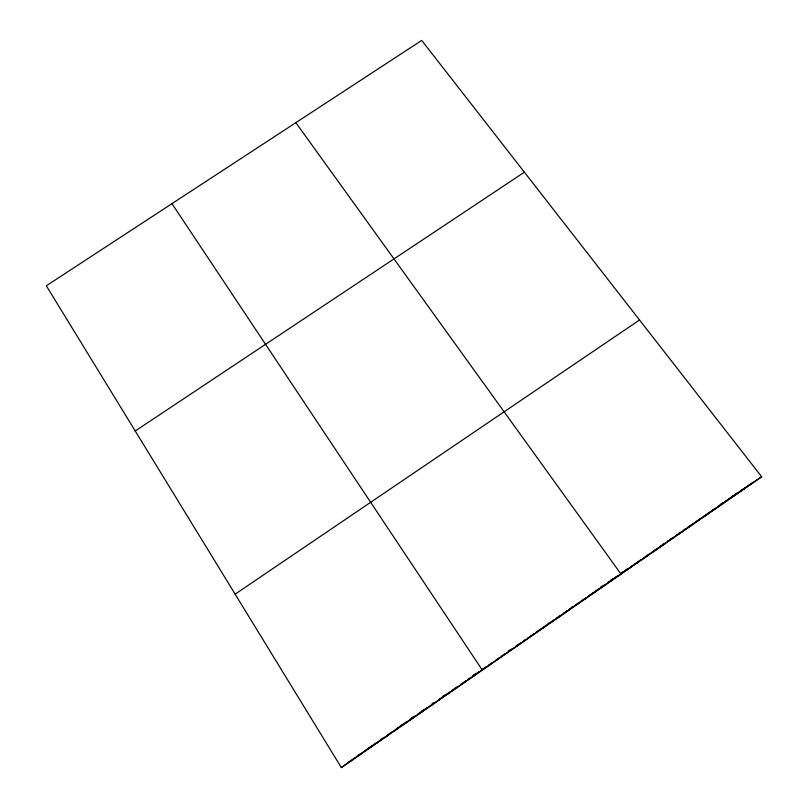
<?xml version="1.0" encoding="UTF-8"?>
<svg xmlns="http://www.w3.org/2000/svg" width="808" height="808" viewBox="0 0 808 808"><rect width="100%" height="100%" fill="white"/><g stroke="black" fill="none" stroke-linecap="round" stroke-linejoin="round"><path stroke-width="1.21" d="M483.578 668.63L482.295 670.074L171.963 203.656M473.559 676.124L474.387 675.306M464.802 682.174L465.923 681.164M456.035 688.244L457.449 687.022M447.268 694.304L448.975 692.89M438.491 700.385L440.481 698.769M429.704 706.465L431.987 704.647M420.907 712.545L423.473 710.535M412.1 718.645L414.959 716.423M403.293 724.736L599.475 588.769M394.466 730.846L397.91 728.22M385.638 736.957L389.365 734.129M376.791 743.067L380.821 740.047M367.943 749.198L372.266 745.966M359.085 755.318L363.701 751.895M350.218 761.459L355.126 757.823L346.551 763.762M341.34 767.6L761.671 476.781L421.715 40.4L46.329 285.79L341.34 767.6L350.773 760.641M353.46 758.661L354.762 757.692M400.718 725.554L402.626 724.231M411.232 718.282L413.151 716.959M421.746 711.01L423.655 709.687M432.24 703.748L434.149 702.435M442.723 696.496L444.622 695.183M473.145 675.448L475.993 673.478M508.181 651.208L510.08 649.895M547.794 623.806L549.682 622.503M571.286 607.545L573.165 606.253M600.334 587.456L602.202 586.164M610.787 580.225L612.706 578.892M621.362 572.902L623.291 571.569M626.17 569.579L628.089 568.246M720.776 504.131L722.675 502.818M356.793 756.288L360.853 753.49M364.913 750.683L370.993 746.471M372.003 745.774L376.053 742.966M380.103 740.168L384.143 737.371M387.184 735.27L392.234 731.775M395.264 729.675L400.314 726.18M403.344 724.089L407.384 721.291M409.393 719.898L415.443 715.716M417.463 714.322L427.533 707.354M431.563 704.566L434.573 702.475M438.603 699.698L442.622 696.91M443.622 696.223L449.652 692.052M451.662 690.658L457.681 686.497M460.691 684.416L465.701 680.942M467.701 679.558L470.711 677.478M472.71 676.094L478.72 671.943M481.719 669.862L483.719 668.479M484.719 667.792L486.719 666.408M488.719 665.024L491.719 662.944M495.708 660.187L499.708 657.419M501.697 656.035L504.697 653.965M508.686 651.208L512.676 648.45M515.666 646.38L520.645 642.936M523.635 640.865L525.624 639.492M527.614 638.108L533.583 633.987M535.573 632.603L539.542 629.856M540.542 629.169L546.501 625.049M549.48 622.988L554.44 619.554M556.419 618.181L560.388 615.433M563.358 613.373L567.327 610.636M569.307 609.262L573.266 606.525M575.245 605.152L578.215 603.101M580.195 601.738L586.123 597.627M588.103 596.264L594.031 592.163M595.011 591.476L598.96 588.749M600.94 587.376L604.879 584.649M607.838 582.598L609.818 581.235L608.798 581.821M612.828 579.154L610.798 580.558L621.019 574.094L295.859 122.675M614.858 577.75L617.908 575.639M621.958 572.832L626.018 570.024M630.068 567.226L633.108 565.115M635.139 563.721L641.209 559.52M645.259 556.712L649.299 553.914M652.339 551.824L657.389 548.329M660.419 546.228L664.459 543.43M667.479 541.34L672.529 537.855M675.549 535.755L680.589 532.27M683.608 530.179L685.618 528.785M687.638 527.392L693.668 523.22M696.688 521.13L701.718 517.655M703.728 516.261L706.737 514.181M707.747 513.484L709.747 512.1M711.757 510.707L714.767 508.626M718.787 505.848L722.796 503.071M725.796 500.99L730.806 497.526M732.816 496.142L737.815 492.678M356.076 757.167L405.495 722.978M633.25 565.398L600.395 588.123L603.798 586.002M693.91 523.422L634.199 564.741L638.724 561.843M727.846 499.95L694.85 522.776L700.415 519.16M753.207 482.396L728.786 499.294L735.472 494.9M235.148 594.173L639.532 319.998M135.239 430.987L524.382 172.185M731.412 496.88L733.462 495.516M736.25 493.668L737.664 492.729M739.815 491.294L744.117 488.436M744.855 487.941L746.329 486.961M747.087 486.466L761.671 476.781M736.31 494.092L744.208 488.85M744.764 488.244L752.945 482.81M719.373 505.808L726.725 500.96M710.889 511.676L717.959 507.02M702.405 517.544L709.192 513.08M685.406 529.311L691.628 525.24M676.892 535.199L682.841 531.321M668.367 541.097L674.034 537.411M659.833 546.996L665.216 543.511M651.298 552.904L656.399 549.612M642.754 558.823L647.572 555.722M625.634 570.66L629.876 567.963M608.737 582.356L612.413 580.043M592.052 593.9L595.183 591.971M583.699 599.677L586.547 597.94M575.346 605.465L577.902 603.919M566.974 611.252L569.256 609.909M558.601 617.049L560.601 615.898M550.218 622.847L551.935 621.887M541.825 628.654L543.259 627.897M533.421 634.462L534.573 633.896M525.008 640.279L525.887 639.916M516.595 646.107L517.191 645.935"/></g></svg>
